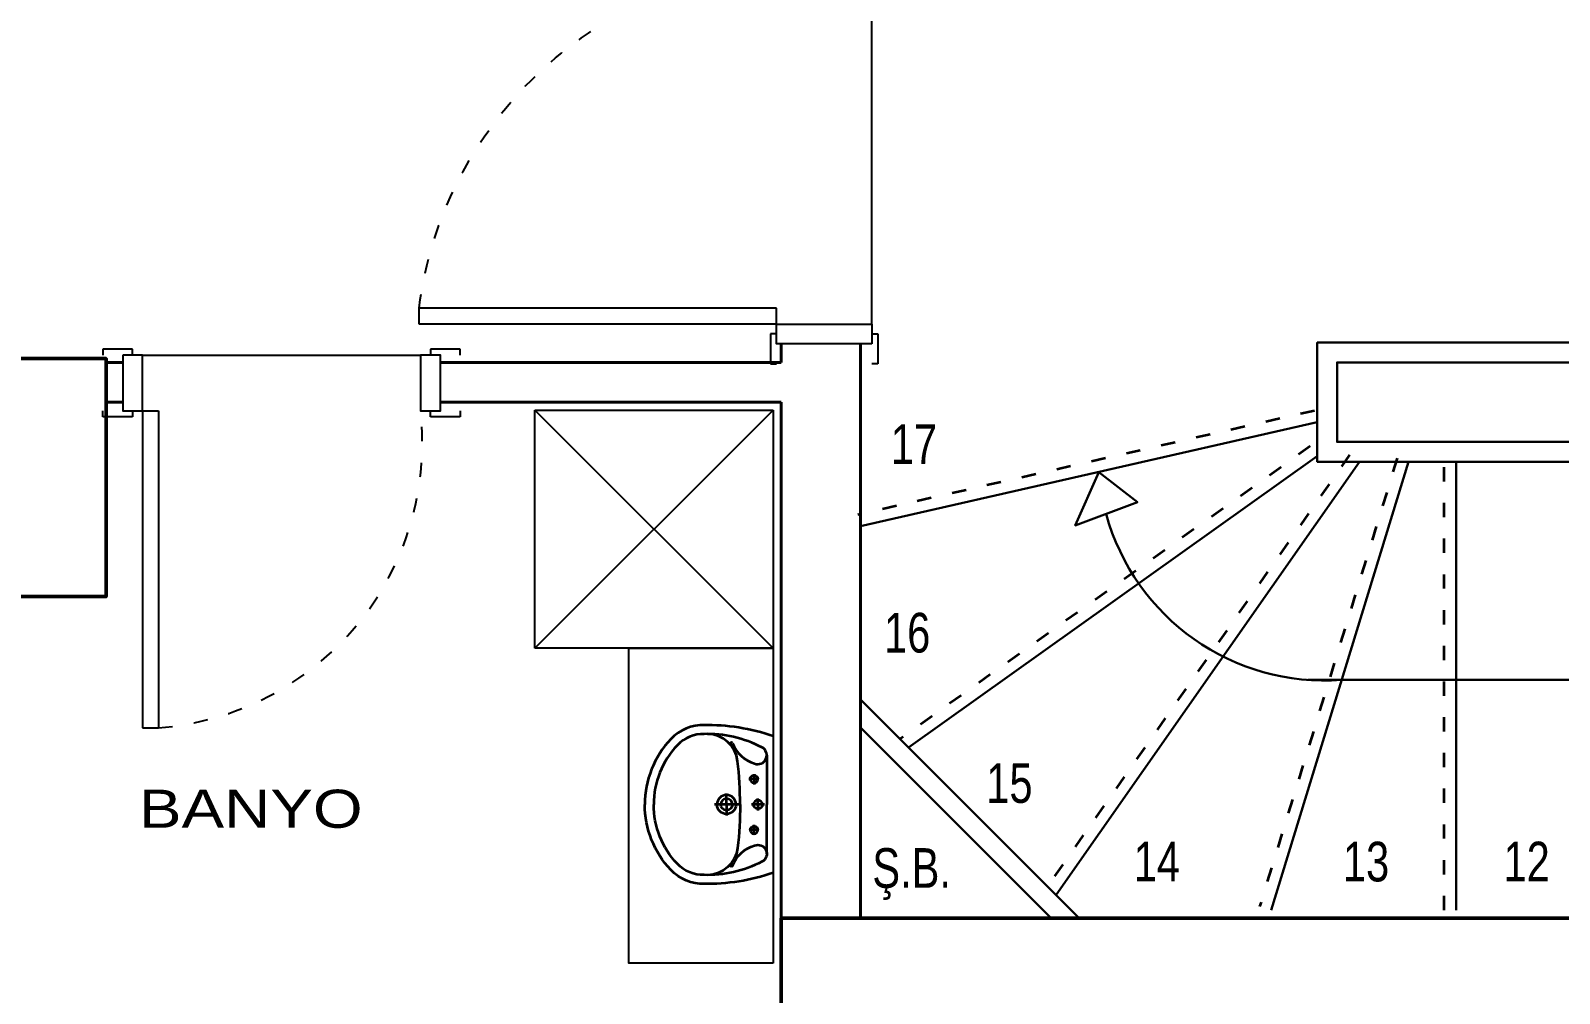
# Model space of a CAD drawing. Header units: millimetres. Extents: x 505988 to 508607, y 4596729 to 4598439.
# Drawn here: x 506840 to 507225, y 4597435.3 to 4597678 of the extents above; entities that cross this region are included whole.
import ezdxf

# ---------------------------------------------------------------- set-up
doc = ezdxf.new("R2010")
doc.units = ezdxf.units.MM
doc.linetypes.add('ACAD_ISO03W100', pattern=[30, 12, -18])
doc.layers.add('14_ISLAK_MEKAN_TEFRİŞ', color=134, linetype='Continuous')
for name, color, linetype, lineweight in [('DUVAR', 1, 'Continuous', 40), ('duvar_40', 7, 'Continuous', 40), ('KOLON', 40, 'Continuous', 50), ('MERD_30', 41, 'Continuous', 30), ('Pencere', 150, 'Continuous', 25), ('TEFRIS', 127, 'Continuous', 35), ('yazı', 255, 'Continuous', 20)]:
    doc.layers.add(name, color=color, linetype=linetype, lineweight=lineweight)
doc.styles.add('2', font='Arial')
doc.styles.add('M-IKI-50', font='Arial')

# ---------------------------------------------------------------- blocks, each defined once
blk = doc.blocks.new('HJM')
at = {"layer": '14_ISLAK_MEKAN_TEFRİŞ'}
for p, q in [((21722.426807, 5869.618749), (21722.426807, 5929.618749)), ((21722.426807, 5929.618749), (21782.426807, 5929.618749)), ((21782.426807, 5929.618749), (21722.426807, 5869.618749)), ((21782.426807, 5869.618749), (21722.426807, 5929.618749)), ((21782.426807, 5929.618749), (21782.426807, 5869.618749)), ((21782.426807, 5869.618749), (21722.426807, 5869.618749))]:
    blk.add_line(p, q, dxfattribs=at)
blk = doc.blocks.new('*U6')
at = {"layer": 'Pencere', "lineweight": 25, "ltscale": 5}
for p, q in [((-9, 7), (-9, 97)), ((-5, 97), (-9, 97)), ((-5, 7), (-5, 97)), ((-105, 7), (-105, 8.5)), ((-105, 8.5), (-97.5, 8.5)), ((-97.5, 8.5), (-97.5, 7)), ((-2.5, 7), (-2.5, 8.5)), ((-2.5, 8.5), (5, 8.5)), ((5, 8.5), (5, 7)), ((-5, 7), (-9, 7)), ((-105, -17), (-105, -18.5)), ((-105, -18.5), (-97.5, -18.5)), ((-97.5, -18.5), (-97.5, -17)), ((-5, -17), (-95, -17)), ((-2.5, -17), (-2.5, -18.5)), ((-2.5, -18.5), (5, -18.5)), ((5, -18.5), (5, -17))]:
    blk.add_line(p, q, dxfattribs=at)
at = {"layer": 'Pencere', "lineweight": 25, "ltscale": 5, "flags": 128}
for points in [[(-95, -17), (-95, 7), (-100, 7), (-100, -17), (-95, -17)], [(0, -17), (0, 7), (-5, 7), (-5, -17), (0, -17)]]:
    blk.add_lwpolyline(points, dxfattribs=at)
at = {"layer": 'Pencere', "linetype": 'ACAD_ISO03W100', "lineweight": 25, "ltscale": 0.3}
blk.add_arc((3.59103, -1.12032), 98.92487, 97.312367, 175.291538, dxfattribs=at)
blk = doc.blocks.new('*U7')
at = {"layer": 'Pencere', "lineweight": 25, "ltscale": 5}
for p, q in [((-9, 7), (-9, 86.899937)), ((-5, 86.899937), (-9, 86.899937)), ((-5, 7), (-5, 86.899937)), ((-85, 7), (-85, 8.5)), ((-85, 8.5), (-77.5, 8.5)), ((-77.5, 8.5), (-77.5, 7)), ((-2.5, 7), (-2.5, 8.5)), ((-2.5, 8.5), (5, 8.5)), ((5, 8.5), (5, 7)), ((-5, 7), (-9, 7)), ((-85, -7), (-85, -8.5)), ((-77.5, -8.5), (-77.5, -7)), ((-5, -7), (-75, -7)), ((-2.5, -7), (-2.5, -8.5)), ((5, -8.5), (5, -7)), ((-85, -8.5), (-77.5, -8.5)), ((-2.5, -8.5), (5, -8.5))]:
    blk.add_line(p, q, dxfattribs=at)
at = {"layer": 'Pencere', "lineweight": 25, "ltscale": 5, "flags": 128}
for points in [[(-75, -7), (-75, 7), (-80, 7), (-80, -7), (-75, -7)], [(0, -7), (0, 7), (-5, 7), (-5, -7), (0, -7)]]:
    blk.add_lwpolyline(points, dxfattribs=at)
at = {"layer": 'Pencere', "linetype": 'ACAD_ISO03W100', "lineweight": 25, "ltscale": 0.3}
blk.add_arc((-3.520318, 15.164474), 71.944448, 94.36819, 186.516136, dxfattribs=at)
blk = doc.blocks.new('dsfghj')
at = {"color": 0, "lineweight": 35}
for p, q in [((474613.25977, 4590005.703596), (474616.333377, 4590005.703596)), ((474614.765142, 4590007.27244), (474614.765142, 4590004.11184)), ((474613.565142, 4589997.703596), (474613.565142, 4589999.627204)), ((474623.438087, 4589997.703596), (474623.438087, 4590001.164793)), ((474611.521527, 4589997.703596), (474615.551322, 4589997.703596)), ((474613.565142, 4589997.703596), (474613.565142, 4589995.78323)), ((474619.581116, 4589997.703596), (474627.216515, 4589997.703596)), ((474623.438087, 4589997.703596), (474623.438087, 4589994.24564)), ((474614.765142, 4589988.095282), (474614.765142, 4589991.384015)), ((474613.25977, 4589989.703596), (474616.376066, 4589989.703596))]:
    blk.add_line(p, q, dxfattribs=at)
at = {"color": 0, "lineweight": 35, "flags": 128}
for points in [[(474608.765142, 4590019.228803, -0.087514), (474630.725373, 4590022.703472, -0.087514)], [(474621.539049, 4590017.011218, -0.237713), (474614.607578, 4590010.619973, -0.952509), (474612.275247, 4590015.70388, -0.127864), (474630.675929, 4590019.903909)], [(474619.165142, 4589997.703596, -0.028625), (474619.950466, 4590011.409839, -0.380474), (474629.467625, 4590019.913319, -0.380474)], [(474630.39066, 4590022.698066, -0.213368), (474640.950673, 4590018.328596, -0.213368)], [(474630.469346, 4590019.899172, -0.213368), (474638.917357, 4590016.403596, -0.191812), (474646.365142, 4589997.703596)], [(474621.539049, 4590017.011218, -1.090035), (474622.187414, 4590016.547656, -1.090035)], [(474640.950673, 4590018.328596, -0.191812), (474649.165142, 4589997.703596, -0.191812)], [(474615.965142, 4590005.703596, 1), (474613.565142, 4590005.703596, 1)], [(474615.965142, 4590005.703596, -1), (474613.565142, 4590005.703596, -1)], [(474620.438087, 4589997.703596, -1), (474626.438087, 4589997.703596, -1)], [(474612.165142, 4589997.703596, -1), (474614.965142, 4589997.703596, -1)], [(474612.165142, 4589997.703596, 1), (474614.965142, 4589997.703596, 1)], [(474619.165142, 4589997.703596, 0.028625), (474619.950466, 4589983.997352, 0.380474), (474629.467625, 4589975.493873, 0.380474)], [(474620.438087, 4589997.703596, 1), (474626.438087, 4589997.703596, 1)], [(474621.598087, 4589997.703596, -1), (474625.278087, 4589997.703596, -1)], [(474621.598087, 4589997.703596, 1), (474625.278087, 4589997.703596, 1)], [(474630.469346, 4589975.508019, 0.213368), (474638.917357, 4589979.003596, 0.191812), (474646.365142, 4589997.703596)], [(474640.950673, 4589977.078596, 0.191812), (474649.165142, 4589997.703596, 0.191812)], [(474615.965142, 4589989.703596, 1), (474613.565142, 4589989.703596, 1)], [(474615.965142, 4589989.703596, -1), (474613.565142, 4589989.703596, -1)], [(474621.539049, 4589978.395973, 0.237713), (474614.607578, 4589984.787218, 0.952509), (474612.275247, 4589979.703311, 0.127864), (474630.675929, 4589975.503282)], [(474608.765142, 4589976.178388, 0.087514), (474630.725373, 4589972.703719, 0.087514)], [(474621.539049, 4589978.395973, 1.090035), (474622.187414, 4589978.859535, 1.090035)], [(474630.39066, 4589972.709125, 0.213368), (474640.950673, 4589977.078596, 0.213368)]]:
    blk.add_lwpolyline(points, format="xyb", dxfattribs=at)
for points in [[(474610.765142, 4590013.218689), (474610.765142, 4589997.703596)], [(474610.765142, 4589982.188502), (474610.765142, 4589997.703596)], [(474611.722966, 4589997.703596), (474615.551322, 4589997.703596)], [(474620.04732, 4589997.703596), (474626.962938, 4589997.703596)]]:
    blk.add_lwpolyline(points, dxfattribs=at)
blk = doc.blocks.new('97809')
at = {"layer": '14_ISLAK_MEKAN_TEFRİŞ', "flags": 128}
blk.add_lwpolyline([(73.680187, 0), (73.680187, 36.375048), (-5.724317, 36.375048), (-5.724317, 0)], close=True, dxfattribs=at)
at = {"layer": '14_ISLAK_MEKAN_TEFRİŞ', "xscale": -0.8, "yscale": 0.8, "zscale": 0.8, "rotation": 270}
blk.add_blockref('dsfghj', (-3671964.487082, -379687.012113), dxfattribs=at)

msp = doc.modelspace()

# ---------------------------------------------------------------- linework, layer by layer
at = {"layer": 'duvar_40'}
for p, q in [((507028.982489, 4597594.360568), (507028.982489, 4597599.046315)), ((507048.982489, 4597599.046315), (507048.982489, 4597454.360568)), ((506858.982217, 4597594.360568), (506863.174504, 4597594.360568)), ((506943.174504, 4597594.360568), (507028.982489, 4597594.360568)), ((506858.982217, 4597584.360568), (506863.174504, 4597584.360568)), ((506943.174504, 4597584.360568), (507028.982489, 4597584.360568)), ((507028.982489, 4597454.36037), (507028.982489, 4597584.360568)), ((507594.411553, 4597454.360995), (507048.982489, 4597454.360995))]:
    msp.add_line(p, q, dxfattribs=at)
at = {"layer": 'KOLON', "flags": 128}
for points in [[(506828.982007, 4597595.360671), (506858.982217, 4597595.360671), (506858.982217, 4597535.360698), (506828.982007, 4597535.360698)], [(507028.982114, 4597454.360667), (507248.982262, 4597454.360667), (507248.982262, 4597429.36069), (507028.982114, 4597429.36069)]]:
    msp.add_lwpolyline(points, close=True, dxfattribs=at)
at = {"layer": 'MERD_30'}
for p, q in [((507168.982489, 4597574.360568), (507168.982489, 4597594.360568)), ((507163.982489, 4597579.291777), (507048.982489, 4597553.075783)), ((507163.982489, 4597570.790346), (507061.073606, 4597497.308843)), ((507174.604729, 4597569.360568), (507098.211292, 4597460.171158)), ((507186.984089, 4597569.360568), (507152.357404, 4597456.360995)), ((507198.982489, 4597456.360995), (507198.982489, 4597569.360568)), ((507048.982489, 4597509.39996), (507104.021454, 4597454.360995)), ((507048.982489, 4597502.328893), (507096.950386, 4597454.360995))]:
    msp.add_line(p, q, dxfattribs=at)
at = {"layer": 'MERD_30', "flags": 128}
for points in [[(507563.982489, 4597599.360568), (507163.982489, 4597599.360568), (507163.982489, 4597569.360568), (507563.982489, 4597569.360568)], [(507558.982489, 4597594.360568), (507168.982489, 4597594.360568), (507168.982489, 4597574.360568), (507558.982489, 4597574.360568)]]:
    msp.add_lwpolyline(points, close=True, dxfattribs=at)
for points in [[(507108.982489, 4597566.753693), (507103.047611, 4597553.31583), (507118.700977, 4597559.154761), (507108.982489, 4597566.753693)], [(507161.635594, 4597514.360568), (507555.003951, 4597514.360568)]]:
    msp.add_lwpolyline(points, dxfattribs=at)
at = {"layer": 'MERD_30'}
msp.add_arc((507165.882962, 4597571.282762), 57.080437, 195.303437, 274.267335, dxfattribs=at)
at = {"layer": 'TEFRIS', "linetype": 'ACAD_ISO03W100', "ltscale": 0.3}
for p, q in [((507163.3157, 4597582.216737), (507048.3157, 4597556.000744)), ((507162.239164, 4597573.231826), (507058.922968, 4597499.459481)), ((507172.14662, 4597571.080364), (507096.057102, 4597462.325347)), ((507184.115738, 4597570.239523), (507149.489053, 4597457.23995)), ((507195.982489, 4597456.360995), (507195.982489, 4597569.360568))]:
    msp.add_line(p, q, dxfattribs=at)

# ---------------------------------------------------------------- block references
at = {"layer": '14_ISLAK_MEKAN_TEFRİŞ'}
msp.add_blockref('HJM', (485244.555681, 4591652.741822), dxfattribs=at)
at = {"layer": 'DUVAR', "xscale": -1, "rotation": 90}
msp.add_blockref('97809', (507026.982489, 4597516.636251), dxfattribs=at)
at = {"layer": 'KOLON', "xscale": -1, "rotation": 90}
msp.add_blockref('*U6', (507034.805818, 4597599.046315), dxfattribs=at)
at = {"layer": 'KOLON', "rotation": 180}
msp.add_blockref('*U7', (506863.174504, 4597589.19339), dxfattribs=at)

# ---------------------------------------------------------------- texts
at = {"layer": 'yazı', "style": 'M-IKI-50', "text_generation_flag": 6, "width": 0.75}
for s, p in [('17', (507056.605746, 4597568.802356, -10.29001)), ('16', (507054.906664, 4597521.263955, -10.29001)), ('15', (507080.655003, 4597483.36845, -10.29001)), ('Ş.B.', (507051.95815, 4597461.965122, -10.29001)), ('14', (507117.785518, 4597463.58042, -10.29001)), ('13', (507170.461995, 4597463.58042, -10.29001)), ('12', (507210.903634, 4597463.58042, -10.29001))]:
    msp.add_text(s, height=10, rotation=180.00378, dxfattribs=at).set_placement(p)
at = {"layer": 'yazı', "style": '2', "width": 1.2}
msp.add_text('BANYO', height=9.600136, dxfattribs=at).set_placement((506867.267969, 4597477.099163))

doc.saveas('drawing.dxf')
